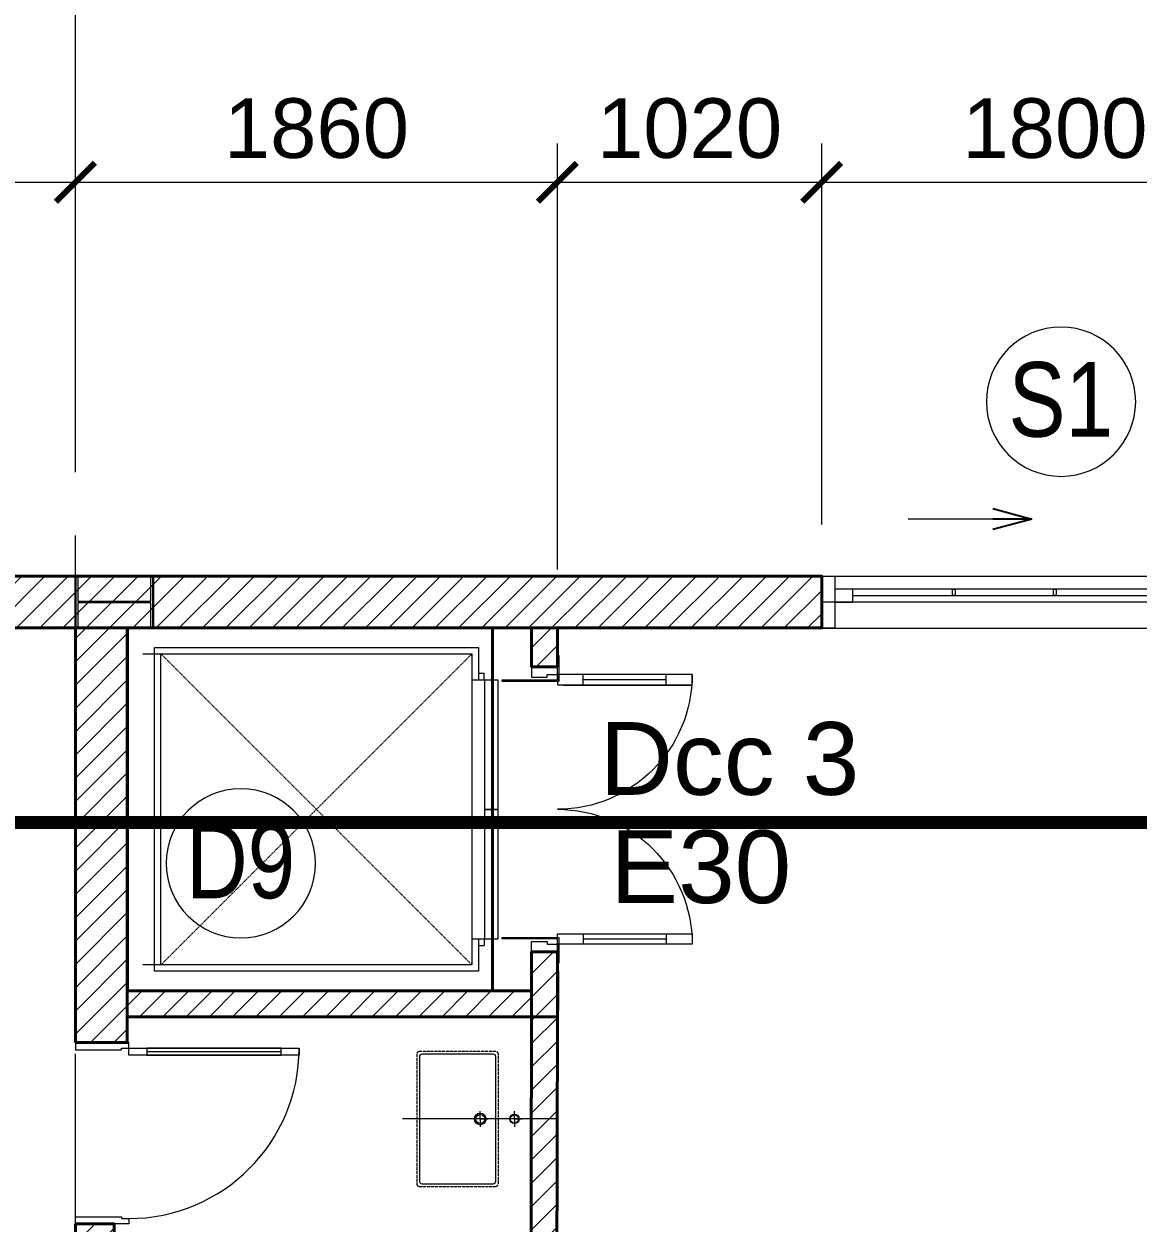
# Model space of a CAD drawing. Header units: millimetres. Extents: x 886808 to 1650903, y -1008069 to 230892.
# Drawn here: x 944720 to 949019, y -408420 to -403789 of the extents above; entities that cross this region are included whole.
import ezdxf
from ezdxf.enums import TextEntityAlignment as Align

# ---------------------------------------------------------------- set-up
doc = ezdxf.new("R2010")
doc.units = ezdxf.units.MM
for name, pattern in [('2nd Fl type B$0$$0$3.tuong bao ngoai$0$HIDDEN', [0.375, 0.25, -0.125]), ('CENTER', [2, 1.25, -0.25, 0.25, -0.25]), ('Overhead', [3.96875, 2.38125, -1.5875]), ('VE SINH$0$ACAD_ISO02W100', [15, 12, -3])]:
    doc.linetypes.add(name, pattern=pattern)
doc.layers.get('0').update_dxf_attribs({"lineweight": 0})
for name, color, linetype, lineweight in [('01- NET TUONG- 242', 242, 'Continuous', 40), ('03- Net Cua- 153', 153, 'Continuous', 9), ('8l NET TO', 8, 'Continuous', 9), ('A-GENM', 13, 'Continuous', 5), ('A-GLAZ-CURT', 52, 'Continuous', 5), ('A-Wall', 113, 'Continuous', 30), ('A_Dim', 8, 'Continuous', 5), ('DS_Dim', 8, 'Continuous', 0), ('HACTH', 8, 'Continuous', 0), ('I-FURN', 252, 'Continuous', 5), ('net vl', 33, 'Continuous', 5), ('X-BT-MB-F1$0$SP-CỬA', 157, 'Continuous', 0)]:
    doc.layers.add(name, color=color, linetype=linetype, lineweight=lineweight)
doc.styles.add('OBAYASHI', font='ARIALN.TTF')
doc.styles.add('Roof Fl type B$0$GHICHUTHUONG', font='arial.ttf', dxfattribs={"width": 0.8})
doc.styles.add('TIÊU ĐỀ', font='arial.ttf', dxfattribs={"height": 230})
doc.styles.add('TRUNG TIN', font='')
doc.styles.get('TRUNG TIN').set_extended_font_data('VNI-Helve-Condense')
doc.dimstyles.new('1-100', dxfattribs={"dimtxt": 230, "dimasz": 150, "dimexe": 150, "dimexo": 300, "dimgap": 90, "dimtad": 1, "dimdec": 0, "dimrnd": 5, "dimzin": 0, "dimtxsty": 'TIÊU ĐỀ', "dimblk": 'ARCHTICK', "dimcen": 100, "dimdle": 120, "dimclrd": 256, "dimclre": 256, "dimclrt": 2, "dimadec": 0, "dimazin": 0, "dimtfac": 1, "dimtdec": 0, "dimtix": 1, "dimtmove": 1, "dimatfit": 3, "dimldrblk": 'OPEN30', "dimfxl": 900, "dimtolj": 1, "dimtzin": 0, "dimlwd": 13, "dimlwe": 13, "dimarcsym": 1})

# ---------------------------------------------------------------- blocks, each defined once
blk = doc.blocks.new('TRUC KHU BEP')
at = {"layer": '8l NET TO', "color": 251, "linetype": 'CENTER', "ltscale": 1000, "true_color": 0x636466, "transparency": 33554636}
for p, q in [((10000, -3998.8), (10000, 41158.2)), ((-5729.4, 37100), (13215, 37100))]:
    blk.add_line(p, q, dxfattribs=at)
blk = doc.blocks.new('_ArchTick')
at = {"color": 0, "linetype": 'ByBlock', "const_width": 0.15}
blk.add_lwpolyline([(-0.5, -0.5), (0.5, 0.5)], dxfattribs=at)
blk = doc.blocks.new('*D1036')
at = {"layer": 'A_Dim', "lineweight": 13, "transparency": 16777216}
for p, q in [((934988.6, -405107.9), (934988.6, -402646.7)), ((965418.6, -405167), (965418.6, -402646.7)), ((965538.6, -402796.7), (934868.6, -402796.7))]:
    blk.add_line(p, q, dxfattribs=at)
at = {"layer": 'Defpoints', "color": 0, "transparency": 16777216}
for p in [(934988.6, -402796.7), (934988.6, -405407.9), (965418.6, -405467)]:
    blk.add_point(p, dxfattribs=at)
at = {"layer": 'A_Dim', "lineweight": 13, "transparency": 16777216, "xscale": 150, "yscale": 150, "zscale": 150, "rotation": 180}
blk.add_blockref('_ArchTick', (934988.6, -402796.7), dxfattribs=at)
at = {"layer": 'A_Dim', "lineweight": 13, "transparency": 16777216, "xscale": 150, "yscale": 150, "zscale": 150}
blk.add_blockref('_ArchTick', (965418.6, -402796.7), dxfattribs=at)
at = {"layer": 'A_Dim', "color": 2, "transparency": 16777216, "insert": (950203.6, -402589.1), "char_height": 230, "attachment_point": 5, "style": 'TIÊU ĐỀ'}
blk.add_mtext('\\A1;30430', dxfattribs=at)
blk = doc.blocks.new('_Open30')
at = {"color": 0, "linetype": 'ByBlock', "lineweight": -2}
for p, q in [((-1, 0.268), (0, 0)), ((0, 0), (-1, -0.268)), ((0, 0), (-1, 0))]:
    blk.add_line(p, q, dxfattribs=at)
blk = doc.blocks.new('*D232')
at = {"layer": 'A_Dim', "lineweight": 13, "transparency": 16777216}
for p, q in [((944918.6, -404982), (944918.6, -403396.7)), ((950918.6, -404974.1), (950918.6, -403396.7)), ((951038.6, -403546.7), (944798.6, -403546.7))]:
    blk.add_line(p, q, dxfattribs=at)
at = {"layer": 'Defpoints', "color": 0, "transparency": 16777216}
for p in [(944918.6, -403546.7), (944918.6, -405282), (950918.6, -405274.1)]:
    blk.add_point(p, dxfattribs=at)
at = {"layer": 'A_Dim', "lineweight": 13, "transparency": 16777216, "xscale": 150, "yscale": 150, "zscale": 150, "rotation": 180}
blk.add_blockref('_ArchTick', (944918.6, -403546.7), dxfattribs=at)
at = {"layer": 'A_Dim', "lineweight": 13, "transparency": 16777216, "xscale": 150, "yscale": 150, "zscale": 150}
blk.add_blockref('_ArchTick', (950918.6, -403546.7), dxfattribs=at)
at = {"layer": 'A_Dim', "color": 2, "transparency": 16777216, "insert": (947918.6, -403339.2), "char_height": 230, "attachment_point": 5, "style": 'TIÊU ĐỀ'}
blk.add_mtext('\\A1;6000', dxfattribs=at)
blk = doc.blocks.new('*D233')
at = {"layer": 'A_Dim', "lineweight": 13, "transparency": 16777216}
for p, q in [((939953.3, -404454.4), (939953.3, -403396.7)), ((944918.6, -404982), (944918.6, -403396.7)), ((945038.6, -403546.7), (939833.3, -403546.7))]:
    blk.add_line(p, q, dxfattribs=at)
at = {"layer": 'Defpoints', "color": 0, "transparency": 16777216}
for p in [(939953.3, -403546.7), (939953.3, -404754.4), (944918.6, -405282)]:
    blk.add_point(p, dxfattribs=at)
at = {"layer": 'A_Dim', "lineweight": 13, "transparency": 16777216, "xscale": 150, "yscale": 150, "zscale": 150, "rotation": 180}
blk.add_blockref('_ArchTick', (939953.3, -403546.7), dxfattribs=at)
at = {"layer": 'A_Dim', "lineweight": 13, "transparency": 16777216, "xscale": 150, "yscale": 150, "zscale": 150}
blk.add_blockref('_ArchTick', (944918.6, -403546.7), dxfattribs=at)
at = {"layer": 'A_Dim', "color": 2, "transparency": 16777216, "insert": (942436, -403339.2), "char_height": 230, "attachment_point": 5, "style": 'TIÊU ĐỀ'}
blk.add_mtext('\\A1;4965', dxfattribs=at)
blk = doc.blocks.new('*U111')
at = {"layer": 'X-BT-MB-F1$0$SP-CỬA', "transparency": 33554636}
for p, q in [((100, -70), (100, -30)), ((420.2, -70), (420.2, -30)), ((100, -50), (420.2, -50)), ((100, -1030.5), (100, -1070.5)), ((100, -1050.5), (420.2, -1050.5)), ((420.2, -1030.5), (420.2, -1070.5))]:
    blk.add_line(p, q, dxfattribs=at)
for points in [[(-100, 0), (-100, -40), (-40, -40), (-40, -30), (0, -30), (0, 0)], [(0, -30), (0, -70), (520.2, -70), (520.2, -30)], [(-100, -1100.5), (-100, -1060.5), (-40, -1060.5), (-40, -1070.5), (0, -1070.5), (0, -1100.5)], [(0, -1070.5), (0, -1030.5), (520.2, -1030.5), (520.2, -1070.5)]]:
    blk.add_lwpolyline(points, close=True, dxfattribs=at)
at = {"layer": 'X-BT-MB-F1$0$SP-CỬA', "ltscale": 100, "transparency": 33554636}
for centre, start, end in [((0, -30), 269.999, 359.9989), ((0, -1070.5), 359.999, 89.999)]:
    blk.add_arc(centre, 520.2, start, end, dxfattribs=at)
blk = doc.blocks.new('DAC_Lift Assembly - DAC_Lift Assembly-6429689-MẶT BẰNG BỐ TRÍ TẦNG 1')
at = {"layer": 'A-GENM', "transparency": 33554636}
for p, q in [((-1025, 121), (-875, 121)), ((-1025, 121), (-1025, 115)), ((-875, 121), (-875, 115)), ((-744, 121), (-844, 121)), ((-844, 121), (-844, 115)), ((-844, 115), (-750, 115)), ((-750, 115), (-750, -98)), ((-744, -98), (-744, 121)), ((344, 121), (244, 121)), ((244, 121), (244, -98)), ((250, -98), (250, 115)), ((250, 115), (344, 115)), ((344, 115), (344, 121)), ((-750, -98), (-744, -98)), ((-750, -165), (-750, -115)), ((-251, -115), (-750, -115)), ((-251, -165), (-251, -115)), ((-249, -165), (-249, -115)), ((250, -115), (-249, -115)), ((244, -98), (250, -98)), ((250, -165), (250, -115)), ((-750, -168), (-775, -168)), ((-775, -190), (-775, -168)), ((-750, -165), (-251, -165)), ((-750, -215), (-750, -168)), ((-249, -165), (250, -165)), ((250, -168), (275, -168)), ((250, -215), (250, -168)), ((275, -190), (275, -168)), ((-750, -190), (-875, -190)), ((-875, -190), (-875, -1440)), ((-850, -215), (-850, -1485)), ((350, -215), (-850, -215)), ((-850, -215), (-850, -1415)), ((375, -190), (250, -190)), ((350, -1485), (350, -215)), ((350, -1415), (350, -215)), ((375, -1440), (375, -190)), ((-850, -1415), (350, -1415)), ((-875, -1440), (375, -1440))]:
    blk.add_line(p, q, dxfattribs=at)
at = {"layer": 'A-GENM', "linetype": 'Overhead', "transparency": 33554636}
for p, q in [((-850, -1415), (350, -215)), ((-850, -215), (350, -1415))]:
    blk.add_line(p, q, dxfattribs=at)
at = {"layer": 'net vl', "ltscale": 300, "transparency": 33554636, "extrusion": (1.99684e-08, -4.10546e-11, 1), "zscale": -1.000000000000002, "rotation": 90.0010245503392}
blk.add_blockref('*U111', (-800, 115, 0), dxfattribs=at)
blk = doc.blocks.new('so thu tu bac thang')
at = {"ltscale": 300}
blk.add_circle((37.7, 0), 125, dxfattribs=at)
at = {"style": 'OBAYASHI'}
blk.add_attdef('SO_THU_TU_BAC_THANG', (-91.5, -138.5), '', height=300, dxfattribs=at)
blk = doc.blocks.new('*D1213')
at = {"layer": 'A_Dim', "lineweight": 13, "transparency": 16777216}
for p, q in [((943336, -405619.7), (943336, -404250)), ((944918.6, -405500.5), (944918.6, -404250)), ((943216, -404400), (945038.6, -404400))]:
    blk.add_line(p, q, dxfattribs=at)
at = {"layer": 'Defpoints', "color": 0, "transparency": 16777216}
for p in [(944918.6, -404400), (944918.6, -405800.5), (943336, -405919.7)]:
    blk.add_point(p, dxfattribs=at)
at = {"layer": 'A_Dim', "lineweight": 13, "transparency": 16777216, "xscale": 150, "yscale": 150, "zscale": 150, "rotation": 180}
blk.add_blockref('_ArchTick', (943336, -404400), dxfattribs=at)
at = {"layer": 'A_Dim', "lineweight": 13, "transparency": 16777216, "xscale": 150, "yscale": 150, "zscale": 150}
blk.add_blockref('_ArchTick', (944918.6, -404400), dxfattribs=at)
at = {"layer": 'A_Dim', "color": 2, "transparency": 16777216, "insert": (944127.3, -404192.6), "char_height": 230, "attachment_point": 5, "style": 'TIÊU ĐỀ'}
blk.add_mtext('\\A1;1585', dxfattribs=at)
blk = doc.blocks.new('*D1214')
at = {"layer": 'A_Dim', "lineweight": 13, "transparency": 16777216}
for p, q in [((944918.6, -405500.5), (944918.6, -404250)), ((946778.6, -405894.3), (946778.6, -404250)), ((944798.6, -404400), (946898.6, -404400))]:
    blk.add_line(p, q, dxfattribs=at)
at = {"layer": 'Defpoints', "color": 0, "transparency": 16777216}
for p in [(946778.6, -404400), (944918.6, -405800.5), (946778.6, -406194.3)]:
    blk.add_point(p, dxfattribs=at)
at = {"layer": 'A_Dim', "lineweight": 13, "transparency": 16777216, "xscale": 150, "yscale": 150, "zscale": 150, "rotation": 180}
blk.add_blockref('_ArchTick', (944918.6, -404400), dxfattribs=at)
at = {"layer": 'A_Dim', "lineweight": 13, "transparency": 16777216, "xscale": 150, "yscale": 150, "zscale": 150}
blk.add_blockref('_ArchTick', (946778.6, -404400), dxfattribs=at)
at = {"layer": 'A_Dim', "color": 2, "transparency": 16777216, "insert": (945848.6, -404192.6), "char_height": 230, "attachment_point": 5, "style": 'TIÊU ĐỀ'}
blk.add_mtext('\\A1;1860', dxfattribs=at)
blk = doc.blocks.new('*D1215')
at = {"layer": 'A_Dim', "lineweight": 13, "transparency": 16777216}
for p, q in [((946778.6, -405894.3), (946778.6, -404250)), ((947798.6, -405720), (947798.6, -404250)), ((946658.6, -404400), (947918.6, -404400))]:
    blk.add_line(p, q, dxfattribs=at)
at = {"layer": 'Defpoints', "color": 0, "transparency": 16777216}
for p in [(947798.6, -404400), (947798.6, -406020), (946778.6, -406194.3)]:
    blk.add_point(p, dxfattribs=at)
at = {"layer": 'A_Dim', "lineweight": 13, "transparency": 16777216, "xscale": 150, "yscale": 150, "zscale": 150, "rotation": 180}
blk.add_blockref('_ArchTick', (946778.6, -404400), dxfattribs=at)
at = {"layer": 'A_Dim', "lineweight": 13, "transparency": 16777216, "xscale": 150, "yscale": 150, "zscale": 150}
blk.add_blockref('_ArchTick', (947798.6, -404400), dxfattribs=at)
at = {"layer": 'A_Dim', "color": 2, "transparency": 16777216, "insert": (947288.6, -404192.6), "char_height": 230, "attachment_point": 5, "style": 'TIÊU ĐỀ'}
blk.add_mtext('\\A1;1020', dxfattribs=at)
blk = doc.blocks.new('*D1216')
at = {"layer": 'A_Dim', "lineweight": 13, "transparency": 16777216}
for p, q in [((947798.6, -405720), (947798.6, -404250)), ((949598.6, -405719.5), (949598.6, -404250)), ((947678.6, -404400), (949718.6, -404400))]:
    blk.add_line(p, q, dxfattribs=at)
at = {"layer": 'Defpoints', "color": 0, "transparency": 16777216}
for p in [(949598.6, -404400), (947798.6, -406020), (949598.6, -406019.5)]:
    blk.add_point(p, dxfattribs=at)
at = {"layer": 'A_Dim', "lineweight": 13, "transparency": 16777216, "xscale": 150, "yscale": 150, "zscale": 150, "rotation": 180}
blk.add_blockref('_ArchTick', (947798.6, -404400), dxfattribs=at)
at = {"layer": 'A_Dim', "lineweight": 13, "transparency": 16777216, "xscale": 150, "yscale": 150, "zscale": 150}
blk.add_blockref('_ArchTick', (949598.6, -404400), dxfattribs=at)
at = {"layer": 'A_Dim', "color": 2, "transparency": 16777216, "insert": (948698.6, -404192.6), "char_height": 230, "attachment_point": 5, "style": 'TIÊU ĐỀ'}
blk.add_mtext('\\A1;1800', dxfattribs=at)
blk = doc.blocks.new('*U172')
at = {"lineweight": 5, "transparency": 33554636}
for q in [(0, -35), (0, -95)]:
    blk.add_line((0, -65), q, dxfattribs=at)
at = {"color": 251, "lineweight": 5, "transparency": 33554636}
for q in [(-30, -65), (30, -65)]:
    blk.add_line((0, -65), q, dxfattribs=at)
at = {"color": 0, "transparency": 33554636}
blk.add_circle((0, -65), 18, dxfattribs=at)
at = {"color": 165, "transparency": 33554636}
blk.add_circle((0, -65), 16, dxfattribs=at)
at = {"transparency": 33554636}
blk.add_wipeout([(-250, -147), (-249.8, -144.8), (-249.3, -143.4), (-248.7, -142), (-247.1, -139.9), (-244.4, -138), (-242.7, -137.4), (-240, -137), (-240, -137), (240, -137), (243, -137.4), (244.9, -138.3), (244.9, -138.3), (247.1, -139.9), (247.8, -140.7), (249, -142.6), (249.5, -144), (249.9, -145.3), (250, -147), (250, -147), (250, -422), (249.4, -425.5), (249.4, -425.5), (247.1, -429.1), (244.1, -431.1), (241.9, -431.8), (240, -432), (-240, -432), (-243.3, -431.4), (-244.7, -430.8), (-244.7, -430.8), (-247.1, -429.1), (-248.1, -427.8), (-248.1, -427.8), (-249.8, -424.1), (-250, -422), (-250, -422)], dxfattribs=at)
at = {"color": 251, "lineweight": 5, "transparency": 33554636}
for p, q in [((0, 100), (0, -497)), ((0, -197), (-30, -197)), ((0, -197), (30, -197))]:
    blk.add_line(p, q, dxfattribs=at)
at = {"transparency": 33554636}
for q in [(0, -167), (0, -227)]:
    blk.add_line((0, -197), q, dxfattribs=at)
at = {"color": 165, "linetype": 'VE SINH$0$ACAD_ISO02W100', "transparency": 33554636}
blk.add_lwpolyline([(260, -432), (260, -137, 0.414214), (250, -127), (-250, -127, 0.414214), (-260, -137), (-260, -432, 0.414214), (-250, -442), (250, -442, 0.414214)], format="xyb", close=True, dxfattribs=at)
at = {"color": 0, "transparency": 33554636}
blk.add_lwpolyline([(250, -422), (250, -147, 0.414214), (240, -137), (-240, -137, 0.414214), (-250, -147), (-250, -422, 0.414214), (-240, -432), (240, -432, 0.414214)], format="xyb", close=True, dxfattribs=at)
blk.add_circle((0, -197), 22.5, dxfattribs=at)
at = {"color": 165, "transparency": 33554636}
blk.add_circle((0, -197), 17.5, dxfattribs=at)
blk = doc.blocks.new('*U1454')
at = {"color": 7, "ltscale": 5, "transparency": 33554636}
for p, q in [((-2000, 100), (-2000, -100)), ((-200, 100), (-200, -100))]:
    blk.add_line(p, q, dxfattribs=at)
at = {"ltscale": 40, "transparency": 33554636}
for p, q in [((-250, 100), (-1950, 100)), ((-1880, 50), (-320, 50)), ((-320, 25), (-1880, 25))]:
    blk.add_line(p, q, dxfattribs=at)
at = {"color": 0, "ltscale": 40, "transparency": 33554636}
for p, q in [((-2000, 0), (-200, 0)), ((-200, -100), (-2000, -100))]:
    blk.add_line(p, q, dxfattribs=at)
at = {"color": 0, "lineweight": -2, "transparency": 33554636}
for points in [[(-2000, 100), (-1950, 100), (-1950, -100), (-2000, -100)], [(-200, 100), (-250, 100), (-250, -100), (-200, -100)]]:
    blk.add_lwpolyline(points, close=True, dxfattribs=at)
at = {"ltscale": 40, "transparency": 33554636}
for points in [[(-1950, 50), (-1880, 50), (-1880, 0), (-1950, 0)], [(-1494.9, 25), (-1485.1, 25), (-1485.1, 50), (-1494.9, 50)], [(-1104.9, 25), (-1095.1, 25), (-1095.1, 50), (-1104.9, 50)], [(-714.9, 25), (-705.1, 25), (-705.1, 50), (-714.9, 50)], [(-320, 50), (-250, 50), (-250, 0), (-320, 0)]]:
    blk.add_lwpolyline(points, close=True, dxfattribs=at)
blk = doc.blocks.new('*U1415')
at = {"layer": 'X-BT-MB-F1$0$SP-CỬA', "transparency": 33554636}
blk.add_line((-50, -100), (-50, -840), dxfattribs=at)
for points in [[(-1000, 293.5), (-960, 293.5), (-960, 40), (-970, 40), (-970, 0), (-1000, 0)], [(0, 293.5), (-40, 293.5), (-40, 40), (-30, 40), (-30, 0), (0, 0)], [(-30, 0), (-30, -940), (-70, -940), (-70, 0)], [(-30, -100), (-70, -100), (-70, -840), (-30, -840)]]:
    blk.add_lwpolyline(points, close=True, dxfattribs=at)
at = {"layer": 'X-BT-MB-F1$0$SP-CỬA', "ltscale": 100, "transparency": 33554636}
blk.add_arc((-30, 0), 940, 180, 270, dxfattribs=at)
blk = doc.blocks.new('cc')
at = {"layer": 'A-GLAZ-CURT', "transparency": 33554636}
blk.add_lwpolyline([(222569.3, 39756), (222287.3, 39756), (222287.3, 39659), (222278.3, 39659), (222278.3, 39859), (222287.3, 39859), (222287.3, 39762), (222569.3, 39762), (222569.3, 39859), (222578.3, 39859), (222578.3, 39659), (222569.3, 39659)], close=True, dxfattribs=at)
at = {"layer": 'A-Wall', "transparency": 33554636}
blk.add_lwpolyline([(222278.3, 39659), (222578.3, 39659), (222578.3, 39859), (222278.3, 39859)], close=True, dxfattribs=at)

msp = doc.modelspace()

# ---------------------------------------------------------------- linework, layer by layer
at = {"layer": '01- NET TUONG- 242', "transparency": 33554636}
for points in [[(943336, -405919.3), (947798.6, -405919.3), (947798.6, -406119.3), (943336, -406119.3)], [(944918.5, -407719.7), (945118.5, -407719.7), (945118.6, -406119.7), (944918.6, -406119.7)], [(946528.6, -407519.7), (945119.1, -407519.7), (945119.1, -406119.3), (946528.6, -406119.3)], [(946778.6, -406269.3), (946678.6, -406269.3), (946678.6, -406119.3), (946778.6, -406119.3)], [(946778.6, -407619.7), (946678.6, -407619.7), (946678.6, -407369.7), (946778.6, -407369.7)], [(946678.6, -407519.7), (946678.6, -407619.7), (945118.6, -407619.7), (945118.6, -407519.7)], [(946673.1, -410116.7), (946773.1, -410116.7), (946778.6, -407619.7), (946678.6, -407619.7)]]:
    msp.add_lwpolyline(points, close=True, dxfattribs=at)
at = {"layer": '01- NET TUONG- 242', "transparency": 33554636, "elevation": 0}
msp.add_lwpolyline([(944918.6, -408419.7), (945068.6, -408419.7), (945068.6, -410916.7), (944918.6, -410916.7)], close=True, dxfattribs=at)
at = {"layer": '8l NET TO', "color": 251, "linetype": 'CENTER', "ltscale": 1000, "true_color": 0x636466, "transparency": 33554636}
for p, q in [((944918.6, -447012.7), (944918.6, -401855.7)), ((941785.5, -405919.7), (971474.1, -405919.7))]:
    msp.add_line(p, q, dxfattribs=at)

# ---------------------------------------------------------------- block references
at = {"transparency": 33554636}
msp.add_blockref('TRUC KHU BEP', (934918.6, -443019.7), dxfattribs=at)
ref = msp.add_blockref('so thu tu bac thang', (948809.1, -405246.7), dxfattribs=dict(at, xscale=-2.304000000003725, yscale=2.304000000003725, zscale=2.304, rotation=359.9999999985525))
ref.add_attrib('SO_THU_TU_BAC_THANG', 'S1', dxfattribs={"height": 288, "style": 'TRUNG TIN'}).set_placement((948721.4, -405381.7), align=Align.CENTER)
ref = msp.add_blockref('so thu tu bac thang', (945643.7, -407027.9), dxfattribs=dict(at, xscale=-2.304000000003725, yscale=2.304000000003725, zscale=2.304, rotation=359.9999999985525))
ref.add_attrib('SO_THU_TU_BAC_THANG', 'D9', dxfattribs={"height": 288, "style": 'TRUNG TIN'}).set_placement((945556, -407162.8), align=Align.CENTER)
at = {"layer": '03- Net Cua- 153', "linetype": 'Continuous', "transparency": 33554636, "xscale": -1}
msp.add_blockref('*U1454', (947598.6, -406020), dxfattribs=at)
at = {"layer": 'DS_Dim', "transparency": 33554636}
msp.add_blockref('cc', (722640.3, -445778.7), dxfattribs=at)
at = {"layer": 'net vl', "ltscale": 300, "transparency": 33554636, "extrusion": (1.99684e-08, -4.10546e-11, 1), "xscale": 0.7000000000000051, "yscale": 0.7000000000000051, "zscale": -0.7, "rotation": 90.00102455033912}
msp.add_blockref('*U1415', (945124.1, -407719.7, 0), dxfattribs=at)

# ---------------------------------------------------------------- dimensions: what is measured, and where the dimension line sits
at = {"layer": 'A_Dim', "transparency": 33554636}
for base, p1, p2, picture, middle in [((934988.6, -402796.7), (965418.6, -405467), (934988.6, -405407.9), '*D1036', (950203.6, -402589.1)), ((939953.3, -403546.7), (944918.6, -405282), (939953.3, -404754.4), '*D233', (942436, -403339.2)), ((944918.6, -403546.7), (950918.6, -405274.1), (944918.6, -405282), '*D232', (947918.6, -403339.2))]:
    dim = msp.add_linear_dim(base=base, p1=p1, p2=p2, dimstyle='1-100', override={"dimscale": 1}, dxfattribs=at)
    dim.commit()
    dim.dimension.update_dxf_attribs({"geometry": picture, "text_midpoint": middle})
at = {"layer": 'A_Dim'}
for base, p1, p2, picture, middle in [((944918.6, -404400), (943336, -405919.7), (944918.6, -405800.5), '*D1213', (944127.3, -404192.6)), ((946778.6, -404400), (944918.6, -405800.5), (946778.6, -406194.3), '*D1214', (945848.6, -404192.6)), ((947798.6, -404400), (946778.6, -406194.3), (947798.6, -406020), '*D1215', (947288.6, -404192.6)), ((949598.6, -404400), (947798.6, -406020), (949598.6, -406019.5), '*D1216', (948698.6, -404192.6))]:
    dim = msp.add_linear_dim(base=base, p1=p1, p2=p2, dimstyle='1-100', dxfattribs=at)
    dim.commit()
    dim.dimension.update_dxf_attribs({"geometry": picture, "text_midpoint": middle})

# ---------------------------------------------------------------- leaders
at = {"layer": 'A_Dim', "transparency": 33554636}
msp.add_leader([(948608.9, -405699.4), (948132.2, -405699.4)], dimstyle='1-100', override={"dimgap": 90, "dimtad": 0}, dxfattribs=at)

# ---------------------------------------------------------------- next in the draw order: texts
at = {"layer": 'net vl', "ltscale": 300, "transparency": 33554636, "insert": (947442.6, -406625.3), "char_height": 280.709, "attachment_point": 5, "style": 'Roof Fl type B$0$GHICHUTHUONG', "bg_fill": 2}
msp.add_mtext('{\\W1;Dcc 3}', dxfattribs=at)

# ---------------------------------------------------------------- next in the draw order: hatches: boundary and pattern name
at = {"layer": 'HACTH', "transparency": 33554636}
h = msp.add_hatch(dxfattribs=at)
h.set_pattern_fill('ANSI31', color=256, scale=20)
h.paths.add_polyline_path([(958118.6, -409178.1), (958318.6, -409178.1), (958318.6, -406119.7), (958118.6, -406119.7)])
h.paths.add_polyline_path([(944818.1, -410919.7), (949148.3, -410919.9), (949148.3, -411019.9), (944818.1, -411019.7)])
h.paths.add_polyline_path([(960798.6, -406119.5), (965418.6, -406119.3), (965418.6, -405919.7), (960798.6, -405920)])
h.paths.add_polyline_path([(955518.6, -438719.8), (951068.6, -438719.7), (951068.6, -438919.7), (955518.6, -438919.7)])
h.paths.add_polyline_path([(934988.6, -406119.3), (935188.6, -406119.3), (935188.6, -411207), (934988.6, -411207)])
h.paths.add_polyline_path([(950868.6, -434769.7), (951068.6, -434769.7), (951068.6, -443019.7), (950868.6, -443019.7)])
h.paths.add_polyline_path([(945418.6, -441869.7), (945518.6, -441869.7), (945518.6, -442819.7), (945418.6, -442819.7)])
h.paths.add_polyline_path([(945118.6, -441869.7), (945518.6, -441869.7), (945518.6, -441769.7), (945118.6, -441769.7)])
h.paths.add_polyline_path([(943336, -442819.7), (945731.1, -442819.7), (945731.1, -443019.7), (943336, -443019.7)])
h.paths.add_polyline_path([(956518.6, -438719.8), (958318.6, -438719.7), (958318.6, -438919.7), (956518.6, -438919.8)])
h.paths.add_polyline_path([(936488.6, -411019.6), (940144.6, -411019.7), (940144.6, -410919.7), (936488.6, -410919.6)])
h.paths.add_polyline_path([(944918.5, -407719.7), (945118.5, -407719.7), (945118.6, -406119.7), (944918.6, -406119.7)])
h.paths.add_polyline_path([(935488.6, -411019.7), (935188.6, -411019.7), (935188.6, -410919.8), (935488.6, -410919.8)])
h.paths.add_polyline_path([(957518.6, -411019.7), (958318.6, -411019.7), (958318.6, -410819.7), (957518.6, -410819.7)])
h.paths.add_polyline_path([(950768.6, -410919.7), (957518.6, -410919.7), (957518.6, -411019.7), (950768.6, -411019.7)])
h.paths.add_polyline_path([(950256.1, -442819.7), (950868.6, -442819.7), (950868.6, -443019.7), (950256.1, -443019.7)])
h.paths.add_polyline_path([(947331.1, -442819.7), (948656.1, -442819.7), (948656.1, -443019.7), (947331.1, -443019.7)])
h.paths.add_polyline_path([(944918.6, -442819.7), (945118.6, -442819.7), (945118.6, -434869.7), (944918.6, -434869.7)])
h.paths.add_polyline_path([(951068.6, -433069.7), (941268.6, -433069.7), (941268.6, -433169.7), (951068.6, -433169.7)])
h.paths.add_polyline_path([(949868.6, -434769.7), (946038.6, -434769.7), (946038.6, -434869.7), (949868.6, -434869.7)])
h.paths.add_polyline_path([(950668.6, -434869.7), (950868.6, -434869.7), (950868.6, -434769.7), (950668.6, -434769.7)])
h.paths.add_polyline_path([(947646.1, -434869.7), (947646.1, -437979.8), (947546.1, -437979.8), (947546.1, -434869.7)])
h.paths.add_polyline_path([(948353.6, -437979.8), (946838.6, -437979.8), (946838.6, -438079.7), (948353.6, -438079.7)])
h.paths.add_polyline_path([(948353.6, -438079.7), (948353.6, -442819.7), (948253.6, -442819.7), (948253.6, -438079.7)])
h.paths.add_polyline_path([(934988.6, -436944.7), (935188.6, -436944.7), (935188.6, -442819.7), (934988.6, -442819.7)])
h.paths.add_polyline_path([(941536, -405919.3), (938371.1, -405919.3), (938371.1, -406119.3), (941536, -406119.3)])
h.paths.add_polyline_path([(936571.1, -405919.7), (934988.6, -405919.7), (934988.6, -406119.3), (936571.1, -406119.3)])
h.paths.add_polyline_path([(946778.6, -406269.3), (946678.6, -406269.3), (946678.6, -406119.3), (946778.6, -406119.3)])
h.paths.add_polyline_path([(946778.6, -407619.7), (946678.6, -407619.7), (946678.6, -407369.7), (946778.6, -407369.7)])
h.paths.add_polyline_path([(946678.6, -407519.7), (946678.6, -407619.7), (945118.6, -407619.7), (945118.6, -407519.7)])
h.paths.add_polyline_path([(949598.6, -406119.3), (955443.6, -406119.5), (955443.6, -405920), (949598.6, -405919.7)])
h.paths.add_polyline_path([(943336, -405919.3), (947798.6, -405919.3), (947798.6, -406119.3), (943336, -406119.3)])
h.paths.add_polyline_path([(934988.6, -432694.7), (935188.6, -432694.7), (935188.6, -435144.7), (934988.6, -435144.7)])
h.paths.add_polyline_path([(934988.6, -426944.7), (935188.6, -426944.7), (935188.6, -427894.7), (934988.6, -427894.7)])
h.paths.add_polyline_path([(935188.6, -415519.7), (934988.6, -415519.7), (934988.6, -421569.7), (935188.6, -421569.7), (935188.6, -419869.7)])
h.paths.add_polyline_path([(940068.6, -443019.7), (938371.1, -443019.7), (938371.1, -442819.7), (940068.6, -442819.7)])
h.paths.add_polyline_path([(936571.1, -443019.7), (934988.6, -443019.7), (934988.6, -442819.7), (936571.1, -442819.7)])
h.paths.add_polyline_path([(958998.6, -405919.7), (955443.6, -405919.7), (955443.6, -406119.7), (958998.6, -406119.7)])
h.paths.add_polyline_path([(958418.3, -408449.3), (958318.6, -408449.3), (958318.6, -408349.3), (958418.3, -408349.3)])
h.paths.add_polyline_path([(963058.6, -408449.3), (960038.6, -408449.3), (960038.6, -408349.3), (963058.6, -408349.3)])
h.paths.add_polyline_path([(951068.6, -443019.7), (951872.6, -443019.7), (951872.6, -442819.7), (951068.6, -442819.7)])
h.paths.add_polyline_path([(953472.6, -443019.7), (954272.6, -443019.7), (954272.6, -442819.7), (953472.6, -442819.7)])
h.paths.add_polyline_path([(955872.6, -443019.7), (956784.8, -443019.7), (956784.8, -442819.7), (955872.6, -442819.7)])
h.paths.add_polyline_path([(938788.4, -438719.7), (935188.6, -438719.7), (935188.6, -438819.7), (938788.4, -438819.7)])
h.paths.add_polyline_path([(943243.6, -435657.2), (943243.6, -436107.2), (943343.6, -436107.2), (943343.6, -435657.2)])
h.paths.add_polyline_path([(939968.5, -438719.7), (940068.5, -438719.7), (940068.6, -442819.7), (939968.6, -442819.7)])
h.paths.add_polyline_path([(939968.6, -438617), (940068.6, -438617), (940068.6, -438719.7), (939968.6, -438719.7)])
h.paths.add_polyline_path([(941268.6, -436072.8), (941368.6, -436072.8), (941368.8, -442819.7), (941268.8, -442819.7)])
h.paths.add_polyline_path([(938788.4, -437417), (939968.6, -437417), (939968.6, -437517), (938788.4, -437517)])
h.paths.add_polyline_path([(938788.4, -437517), (938788.4, -437919.8), (938688.4, -437919.8), (938688.4, -437517)])
h.paths.add_polyline_path([(938788.4, -438619.8), (938788.4, -438719.8), (938688.4, -438719.8), (938688.4, -438619.8)])
h.paths.add_polyline_path([(936988.5, -437417), (938788.4, -437417), (938788.4, -437517), (936988.5, -437517)])
h.paths.add_polyline_path([(936888.5, -437417), (935988.6, -437417), (935988.6, -437517), (936888.5, -437517)])
h.paths.add_polyline_path([(935288.6, -437417), (935188.6, -437417), (935188.6, -437517), (935288.6, -437517)])
h.paths.add_polyline_path([(936888.5, -437417), (936988.5, -437417), (936988.5, -438719.7), (936888.5, -438719.7)])
h.paths.add_polyline_path([(939968.6, -434372.8), (940068.6, -434372.8), (940068.6, -437617), (939968.6, -437617)])
h.paths.add_polyline_path([(941368.6, -435072.8), (941268.6, -435072.8), (941268.6, -434869.7), (941368.6, -434869.7)])
h.paths.add_polyline_path([(939968.6, -433172.8), (940068.6, -433172.8), (940068.6, -433372.8), (939968.6, -433372.8)])
h.paths.add_polyline_path([(941268.6, -434769.9), (944918.6, -434769.7), (944918.6, -434869.7), (941268.6, -434869.9)])
h.paths.add_polyline_path([(935188.6, -433172.9), (939968.6, -433172.8), (939968.6, -433272.7), (935188.6, -433272.9)])
h.paths.add_polyline_path([(935188.6, -425144.7), (934988.6, -425144.7), (934988.6, -423944.7), (935188.6, -423944.7)])
h.paths.add_polyline_path([(935188.6, -422144.7), (934988.6, -422144.7), (934988.6, -421569.7), (935188.6, -421569.7)])
h.paths.add_polyline_path([(934988.6, -413919.7), (935188.6, -413919.7), (935188.6, -413407), (934988.6, -413407)])
h.paths.add_polyline_path([(935188.6, -430894.7), (934988.6, -430894.7), (934988.6, -429694.7), (935188.6, -429694.7)])
h.paths.add_polyline_path([(943018.1, -410919.8), (943818.1, -410919.8), (943818.1, -411019.7), (943018.1, -411019.7)])
h.paths.add_polyline_path([(932488.6, -413207), (932488.6, -411407), (934988.6, -411407), (934988.6, -411569.5), (935188.6, -411569.5), (935188.6, -411207), (932288.6, -411207), (932288.6, -413407), (935188.6, -413407), (935188.6, -413070), (934988.6, -413070), (934988.6, -413207)])
h.paths.add_polyline_path([(951068.6, -433069.7), (952718.6, -433069.7), (952718.6, -433269.7), (951068.6, -433269.7)])
h.paths.add_polyline_path([(946673.1, -410116.7), (946773.1, -410116.7), (946778.6, -407619.7), (946678.6, -407619.7)])
h.paths.add_polyline_path([(944918.6, -408419.7), (945068.6, -408419.7), (945068.6, -410916.7), (944918.6, -410916.7)])
h.paths.add_polyline_path([(946675.8, -409261), (946675.8, -409361), (945068.6, -409361), (945068.6, -409261)])
h.paths.add_polyline_path([(946673.1, -410816.7), (946773.3, -410816.7), (946773.3, -410919.8), (946673.1, -410919.8)])
h.paths.add_polyline_path([(941268.8, -442819.7), (941536, -442819.7), (941536, -443019.7), (941268.8, -443019.7)])
h.paths.add_polyline_path([(943343.6, -436007.2), (944918.5, -436007.2), (944918.5, -436107.2), (943343.6, -436107.2)])
h.paths.add_polyline_path([(945238.6, -434869.7), (944918.6, -434869.7), (944918.6, -434769.7), (945238.6, -434769.7)])

# ---------------------------------------------------------------- next in the draw order: block references
at = {"color": 250, "lineweight": 18, "transparency": 33554636, "rotation": 270}
msp.add_blockref('*U172', (946677.7, -408014.4), dxfattribs=at)

# ---------------------------------------------------------------- next in the draw order: texts
at = {"layer": 'net vl', "ltscale": 300, "transparency": 33554636, "insert": (947332, -407043), "char_height": 280.71, "attachment_point": 5, "style": 'Roof Fl type B$0$GHICHUTHUONG', "bg_fill": 2}
msp.add_mtext('{\\W1;E30}', dxfattribs=at)

# ---------------------------------------------------------------- next in the draw order: linework, layer by layer
at = {"layer": 'I-FURN', "linetype": '2nd Fl type B$0$$0$3.tuong bao ngoai$0$HIDDEN', "ltscale": 1000, "transparency": 33554636, "const_width": 50}
msp.add_lwpolyline([(928603, -406870.5), (971219.9, -406870.5)], dxfattribs=at)

# ---------------------------------------------------------------- next in the draw order: block references
at = {"layer": 'A-GENM', "transparency": 33554636, "xscale": -1, "rotation": 270.0000000000001}
msp.add_blockref('DAC_Lift Assembly - DAC_Lift Assembly-6429689-MẶT BẰNG BỐ TRÍ TẦNG 1', (946663.6, -406569.7), dxfattribs=at)

doc.saveas('drawing.dxf')
